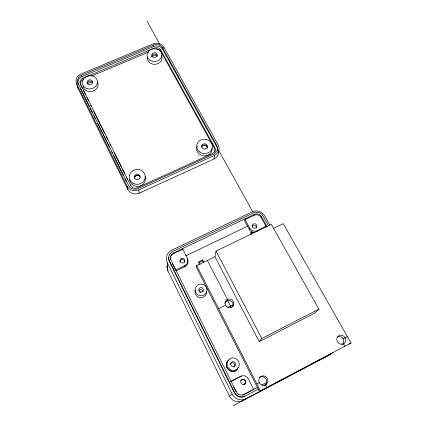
<?xml version="1.0" encoding="UTF-8"?>
<svg xmlns="http://www.w3.org/2000/svg" width="427" height="427" viewBox="0 0 427 427"><rect width="100%" height="100%" fill="white"/><g stroke="black" fill="none" stroke-linecap="round" stroke-linejoin="round"><path stroke-width="0.64" d="M187.368 259.6L187.416 258.436L182.804 249.325L182.815 248.503M176.159 270.857L184.939 266.619L184.971 265.498A5.391 5.268 0.1 0 0 187.416 258.436M214.936 256.728L259.189 341.637L314.598 313.194L318.932 309.169L271.337 224.362L216.019 251.049L214.936 256.728L196.687 265.557L196.5 267.558L259.419 391.362L351.021 343.009L283.245 223.679L273.296 228.488M215.101 150.832A4.83 4.435 5.5 0 0 214.578 148.58L214.712 147.448L160.707 49.89A4.58 3.966 -2.2 0 0 154.617 48.07L82.79 78.21A4.697 4.099 -10.6 0 0 80.324 83.713L80.703 85.048A4.681 4.089 -10.7 0 1 83.158 79.561L82.79 78.21M213.996 159.015L214.434 155.38A8.593 7.883 5.4 0 0 218.149 144.806L163.803 47.119A8.113 7.024 -2.2 0 0 153.021 43.906L81.018 74.031A8.321 7.254 -10.6 0 0 76.636 83.767L77.922 88.143L127.753 189.417A8.679 8.097 -10.1 0 0 139.271 193.153L213.996 159.015A8.481 7.798 5.5 0 0 218.41 150.48M217.268 150.672A6.992 6.416 5.4 0 0 216.612 146.584L216.751 145.442L162.463 47.685A6.624 5.732 -2.2 0 0 153.656 45.054L81.61 75.221A6.795 5.925 -10.6 0 0 78.034 83.174L78.424 84.514M203.449 262.557L202.558 260.822L202.681 259.867L198.63 261.826L200.119 264.729M245.328 218.667L244.639 220.983L249.437 229.747A5.289 5.001 21.8 0 0 254.599 232.566M254.044 215.304A5.3 4.996 20.8 0 1 261.164 217.594L266.069 226.385L257.054 230.735A5.321 5.028 21.6 0 1 249.88 228.413L245.05 219.595L254.044 215.304L254.359 214.354A5.327 5.012 20.7 0 1 261.511 216.654L267.083 226.641M249.437 229.747L249.88 228.413M238.138 367.289C234.471 377.206 221.666 367.273 227.938 360.89M226.908 300.998L227.463 299.359L207.357 260.395M261.164 217.594L261.511 216.654M256.728 231.615L257.054 230.735M265.706 227.287L266.437 225.483M237.722 368.346C233.836 375.99 222.216 367.738 227.671 361.285M259.189 341.637L261.772 338.483L318.932 309.169M231.044 381.13L230.81 381.391L240.647 376.272A6.01 5.706 71.6 0 1 248.397 378.979L253.675 389.419L243.806 394.607A6.053 5.732 73.3 0 1 242.397 395.114M240.236 376.694L240.647 376.272M228.429 360.479L229.144 359.865M167.17 265.3A9.047 8.876 -5.2 0 0 167.88 270.964L229.47 396.133L232.101 393.902A10.68 10.115 73.3 0 0 245.888 398.77L330.914 353.935A10.429 9.645 52.8 0 0 332.964 352.451M234.354 392.723L234.604 392.509A8.044 7.622 73.2 0 0 244.986 396.171L244.687 396.363A8.006 7.585 73.3 0 1 234.354 392.723L169.391 261.57A7.126 6.955 -4.2 0 1 168.83 257.129M236.003 391.853L236.264 391.639A6.079 5.759 73.2 0 0 244.105 394.404L257.545 387.337M243.806 394.607L244.105 394.404M253.675 389.419L254.017 389.189M244.004 384.583L244.425 384.321A2.631 2.498 71.8 0 0 244.554 380.393A2.631 2.498 71.8 0 0 240.796 380.649M343.041 338.926L347.332 336.508M245.888 398.77L242.547 400.756A10.141 9.607 74.4 0 1 229.47 396.133M259.419 391.362L260.411 390.78L196.687 265.557M342.534 344.311L343.522 343.74L344.92 346.222M330.914 353.935L323.404 358.12A9.906 9.191 54.2 0 0 325.353 356.705M348.96 344.151L351.021 343.009M244.687 396.363L258.522 389.045M233.27 405.65L331.56 353.818M256.937 383.948L259.344 382.683M261.66 385.17L266.368 382.693M231.039 381.482L239.659 376.993M227.799 307.333L233.147 304.659M218.619 308.657L225.621 305.166M199.788 292.399L200.813 291.892M198.534 262.77L202.558 260.822M252.192 231.882L250.51 232.694L251.46 234.434M250.697 233.51L253.483 232.165M172.391 263.705L175.54 270.045L184.971 265.498M185.724 255.848L247.996 225.974M236.264 391.639L170.917 260.043A5.407 5.279 -4.1 0 1 173.426 252.987L254.359 214.354M170.517 259.515A5.386 5.257 -4.2 0 1 173.453 253.793L182.804 249.325M76.636 83.767L127.054 186.119A8.791 8.193 -10 0 0 138.727 189.898L214.434 155.38M78.13 83.793A6.768 5.909 -10.6 0 1 81.984 76.588L153.757 46.506A6.602 5.716 -2.2 0 1 162.527 49.126L216.612 146.584M91.72 75.963L148.596 52.073M269.901 225.205L264.692 215.907A9.357 8.812 20.9 0 0 252.138 211.872L171.665 250.206A9.501 9.277 -4.2 0 0 167.245 262.6L167.88 270.964M268.54 225.824L263.011 215.939A7.045 6.635 20.7 0 0 253.547 212.897L172.663 251.466A7.158 6.987 -4.1 0 0 169.343 260.801L169.391 261.57M147.08 21.35L159.853 44.365M218.629 150.293L253.03 212.283M160.707 49.89L160.782 51.32L214.578 148.58M216.019 251.049L261.772 338.483M227.714 300.709L231.317 307.691M202.681 259.867L203.871 262.189M266.811 387.406L265.493 384.834L264.441 385.485L265.295 384.908A4.708 4.441 67.5 0 0 266.293 379.368L265.631 378.333A4.708 4.441 67.5 0 0 259.312 377.708M233.697 387.204L235.715 391.276M169.343 260.801L234.604 392.509M80.324 83.713L130.715 185.564A4.964 4.628 -10 0 0 137.297 187.693L212.603 153.416A4.852 4.451 5.4 0 0 214.712 147.448M80.997 85.646L82.475 88.629M83.068 89.825L85.427 94.602M86.905 97.591L88.384 100.575M90.743 105.352L91.335 106.547M93.7 111.324L101.674 127.449M102.266 128.644L104.626 133.421M106.104 136.405L107.583 139.394M109.942 144.171L110.534 145.361M114.078 152.53L121.759 168.057M122.352 169.252L124.711 174.029M126.189 177.013L127.668 180.002M130.032 184.779L130.619 185.969M167.245 262.6L232.101 393.902M78.034 83.174L128.516 185.457A7.179 6.688 -10 0 0 138.049 188.537L213.713 154.072A7.019 6.437 5.4 0 0 216.751 145.442M80.484 88.688L89.307 106.574M89.894 107.769L92.248 112.536M93.721 115.52L95.189 118.498M97.543 123.27L102.544 133.405M103.137 134.596L106.371 141.156M106.958 142.346L109.312 147.118M111.666 151.884L112.253 153.079M113.726 156.058L123.43 175.732M124.903 178.716L126.376 181.694M81.61 75.221L81.984 76.588M127.054 186.119L127.753 189.417M157.275 56.22L157.115 55.627A2.701 2.349 -2.5 0 0 153.01 54.597L152.498 55.019A2.701 2.349 -2.5 0 0 151.9 56.748M138.727 189.898L139.271 193.153M134.59 178.502L134.521 177.878A2.909 2.706 -9.1 0 1 140.243 177.184M153.656 45.054L153.757 46.506M154.617 48.07L154.681 49.025M162.463 47.685L162.527 49.126M163.803 47.119L163.851 48.299M173.426 252.987L173.453 253.793M175.518 269.309L175.54 270.045M230.222 364.188A2.482 2.381 71.2 0 1 230.532 363.639M230.975 363.196A2.482 2.381 71.2 0 1 234.332 363.751A2.482 2.381 71.2 0 1 233.884 367.204M206.609 291.262A5.855 5.791 30.1 0 1 200.231 297.678A5.855 5.791 30.1 0 1 195.278 290.024M198.891 290.616A2.311 2.284 30.1 0 1 203.071 291.444M337.709 336.609A4.617 4.243 51.4 0 1 342.838 338.542L343.393 339.609A4.617 4.243 51.4 0 1 342.742 343.965M224.848 303.261A4.361 4.259 46.9 0 1 226.134 301.467L228.151 300.581A4.361 4.259 46.9 0 1 233.131 304.205L233.179 305.332A4.361 4.259 46.9 0 1 232.934 306.426M77.922 88.143A8.22 7.184 -10.7 0 1 77.271 85.411M134.553 176.741A5.044 4.697 -9.2 0 1 139.496 175.785M202.179 145.997A4.943 4.542 4.4 0 1 207.084 146.466M151.777 56.636A4.692 4.083 -2.5 0 1 156.383 55.862M88.053 83.505A4.793 4.201 -10.2 0 1 92.766 82.699M238.698 394.607A6.053 5.732 73.3 0 1 238.036 394.206M215.032 151.409A4.83 4.435 5.5 0 1 214.877 151.969M156.437 49.116A4.564 3.955 -2.2 0 1 160.782 51.32M145.153 176.474A7.969 7.414 -9.2 0 1 139.026 186.215A7.969 7.414 -9.2 0 1 129.648 179.457M212.139 148.169A7.809 7.163 4.4 0 1 203.316 155.796A7.809 7.163 4.4 0 1 197.05 146.114M161.55 55.446A7.403 6.437 -2.5 0 1 155.545 64.306A7.403 6.437 -2.5 0 1 147.363 57.042M97.489 82.048A7.574 6.629 -10.2 0 1 92.638 91.309A7.574 6.629 -10.2 0 1 83.105 86.243M187.64 260.23A5.354 5.236 0.1 0 1 184.939 266.619M184.72 261.906A2.359 2.311 -0.1 0 1 184.624 262.504M180.002 261.767A2.359 2.311 -0.1 0 1 181.245 259.803L181.822 259.589A2.359 2.311 -0.1 0 1 184.661 261.308M252.16 226.086A2.332 2.204 21.7 0 1 256.344 228.039M240.913 376.4A5.967 5.668 71.8 0 1 241.623 376.203M201.645 147.085A2.85 2.615 4.4 0 1 206.262 145.543L206.769 146.05A2.85 2.615 4.4 0 1 207.271 148.004M87.498 83.991A2.765 2.418 -10.1 0 1 89.259 81.408L89.958 81.231A2.765 2.418 -10.1 0 1 92.808 82.662M152.909 53.172L152.396 53.594A2.711 2.354 -2.4 0 0 153.709 57.33A2.711 2.354 -2.4 0 0 157.189 54.8L157.029 54.202A2.711 2.354 -2.4 0 0 152.909 53.172M139.266 178.764L138.652 179.201A2.92 2.711 -9.1 0 1 134.42 177.541L134.34 176.837A2.92 2.711 -9.1 0 1 138.433 174.333A2.92 2.711 -9.1 0 1 139.266 178.764M266.357 384.252L265.38 384.908A4.766 4.494 67.2 0 1 259.936 383.611L259.269 382.565A4.766 4.494 67.2 0 1 260.753 376.603A4.766 4.494 67.2 0 1 266.688 377.596L267.361 378.637A4.766 4.494 67.2 0 1 266.357 384.252M244.874 383.953L244.308 384.295A2.653 2.519 71.6 0 1 241.308 383.462L240.961 382.87A2.653 2.519 71.6 0 1 242.029 379.518A2.653 2.519 71.6 0 1 245.36 380.441A2.653 2.519 71.6 0 1 244.874 383.953M232.267 306.666L231.306 307.259A4.414 4.307 45.8 0 1 226.118 305.967L225.509 304.985A4.414 4.307 45.8 0 1 226.678 299.839L227.639 299.252A4.414 4.307 45.8 0 1 232.267 306.666M343.89 343.57L342.87 344.055A4.676 4.291 51.1 0 1 337.661 342.08L337.1 341.002A4.676 4.291 51.1 0 1 339.097 335.585A4.676 4.291 51.1 0 1 344.819 337.335L345.379 338.408A4.676 4.291 51.1 0 1 343.89 343.57M181.827 258.426L181.251 258.639A2.375 2.327 0 0 0 180.061 261.223L180.279 261.788A2.375 2.327 0 0 0 183.311 262.824A2.375 2.327 0 0 0 184.629 259.963A2.375 2.327 0 0 0 181.827 258.426M89.611 79.886L88.912 80.057A2.775 2.423 -10.1 0 0 87.967 84.119A2.775 2.423 -10.1 0 0 92.504 82.987A2.775 2.423 -10.1 0 0 89.611 79.886M205.563 148.874L204.837 149.023A2.861 2.621 4.3 0 1 201.816 145.618A2.861 2.621 4.3 0 1 206.364 144.395L206.871 144.902A2.861 2.621 4.3 0 1 205.563 148.874M227.153 362.704A6.378 6.122 70.8 0 0 235.069 370.273A6.378 6.122 70.8 0 0 237.284 359.577A6.378 6.122 70.8 0 0 227.153 362.704M230.927 363.147A2.519 2.418 70.8 0 0 233.484 366.66A2.519 2.418 70.8 0 0 235.096 362.694A2.519 2.418 70.8 0 0 230.927 363.147M195.603 292.052A5.93 5.866 28 0 0 205.75 293.579A5.93 5.866 28 0 0 201.928 284.099A5.93 5.866 28 0 0 195.603 292.052M199.009 290.92A2.343 2.316 28 0 0 203.049 291.182A2.343 2.316 28 0 0 201.224 287.579A2.343 2.316 28 0 0 199.009 290.92M252.549 226.967A2.349 2.22 21.6 0 0 256.584 227.223A2.349 2.22 21.6 0 0 254.663 223.748A2.349 2.22 21.6 0 0 252.549 226.967M149.888 60.234A7.462 6.474 -2.4 0 0 161.876 55.921A7.462 6.474 -2.4 0 0 151.708 49.11A7.462 6.474 -2.4 0 0 149.888 60.234M87.119 88.661A7.627 6.667 -10.1 0 0 97.409 81.007A7.627 6.667 -10.1 0 0 85.149 77.282A7.627 6.667 -10.1 0 0 87.119 88.661M199.5 151.9A7.867 7.211 4.3 0 0 212.299 147.774A7.867 7.211 4.3 0 0 201.859 139.624A7.867 7.211 4.3 0 0 199.5 151.9M133.624 183.615A8.033 7.462 -9.1 0 0 145.255 176.292A8.033 7.462 -9.1 0 0 132.872 170.704A8.033 7.462 -9.1 0 0 133.624 183.615"/></g></svg>
